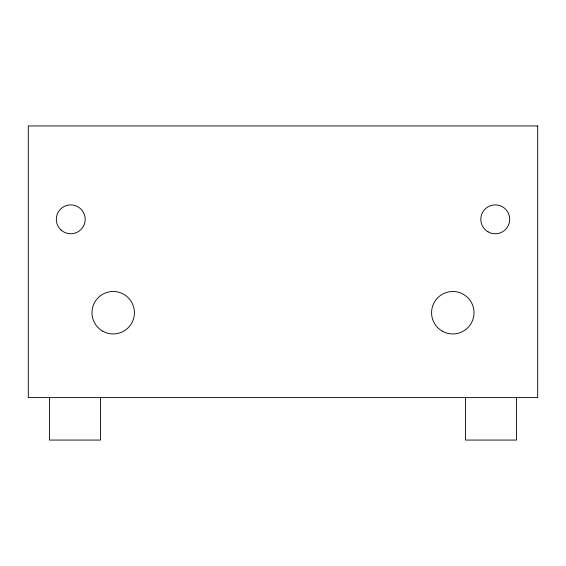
<?xml version="1.0" encoding="UTF-8"?>
<svg xmlns="http://www.w3.org/2000/svg" width="566" height="566" viewBox="0 0 566 566"><rect width="100%" height="100%" fill="white"/><g stroke="black" fill="none" stroke-linecap="round" stroke-linejoin="round"><path stroke-width="0.85" d="M516.475 397.615L516.475 440.065L465.535 440.065L465.535 397.615M100.465 397.615L100.465 440.065L49.525 440.065L49.525 397.615M537.7 125.935L28.3 125.935L28.3 397.615L537.7 397.615L537.7 125.935M61.093 230.051A14.433 14.433 0 0 0 84.865 222.325A14.433 14.433 0 0 0 66.293 205.6A14.433 14.433 0 0 0 61.093 230.051M488.034 231.827A14.433 14.433 0 0 0 509.683 219.325A14.433 14.433 0 0 0 488.034 206.823A14.433 14.433 0 0 0 488.034 231.827M102.588 331.096A21.225 21.225 0 0 0 134.425 312.715A21.225 21.225 0 0 0 102.588 294.334A21.225 21.225 0 0 0 102.588 331.096M442.188 331.096A21.225 21.225 0 0 0 474.025 312.715A21.225 21.225 0 0 0 442.188 294.334A21.225 21.225 0 0 0 442.188 331.096"/></g></svg>
